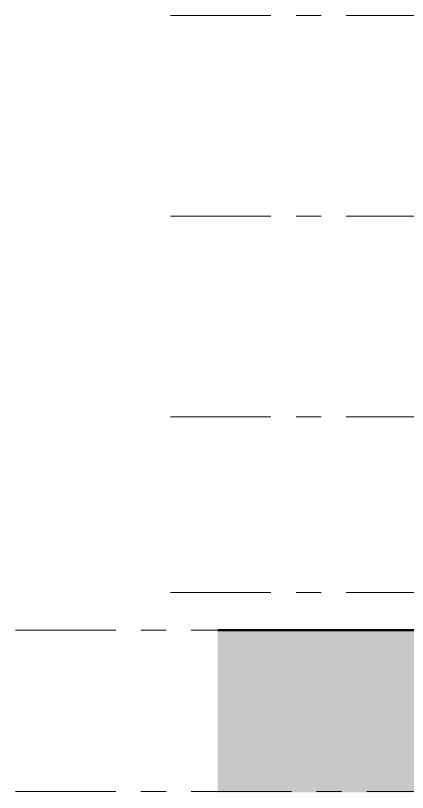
# Model space of a CAD drawing. Header units: inches. Extents: x 6 to 15224, y -733 to 6300.
# Drawn here: x 13259.5 to 13509.5, y 4981.5 to 5476.9 of the extents above; entities that cross this region are included whole.
import ezdxf

# ---------------------------------------------------------------- set-up
doc = ezdxf.new("R2010")
doc.units = ezdxf.units.IN
doc.header["$MEASUREMENT"] = 0
doc.linetypes.add('Center 1_2_', pattern=[112, 64, -16, 16, -16])
for name, color, linetype, lineweight in [('A-DETL', 90, 'Continuous', 13), ('A-DETL-GENF', 92, 'Continuous', 13), ('A-FLOR-LEVL', 51, 'Continuous', 13)]:
    doc.layers.add(name, color=color, linetype=linetype, lineweight=lineweight)

msp = doc.modelspace()

# ---------------------------------------------------------------- hatches: boundary and pattern name
at = {"layer": 'A-DETL-GENF'}
msp.add_hatch(color=29, dxfattribs=at).paths.add_polyline_path([(15056.81008358, 4981.48573334), (15102.01292671, 4981.48573334), (15102.01292671, 5052), (14568.29213786, 5052), (13585.29213785, 5085), (13388.47692671, 5085), (13388.47692671, 4981.48573334), (14887.82092671, 4981.48573334)])

# ---------------------------------------------------------------- linework, layer by layer
at = {"layer": 'A-DETL', "lineweight": 50}
msp.add_line((13585.29213785, 5085), (13388.47692671, 5085), dxfattribs=at)
at = {"layer": 'A-FLOR-LEVL', "linetype": 'Center 1_2_'}
for p, q in [((13358.45406039, 5476.875), (15204.04750887, 5476.875)), ((13358.45406039, 5349), (15204.04750887, 5349)), ((13358.45406039, 5221), (15204.04750887, 5221)), ((13358.45406039, 5109), (15204.04750887, 5109)), ((13259.51248277, 5085), (15140.36071592, 5085)), ((13259.51248277, 4982), (15204.04750887, 4982))]:
    msp.add_line(p, q, dxfattribs=at)

doc.saveas('drawing.dxf')
